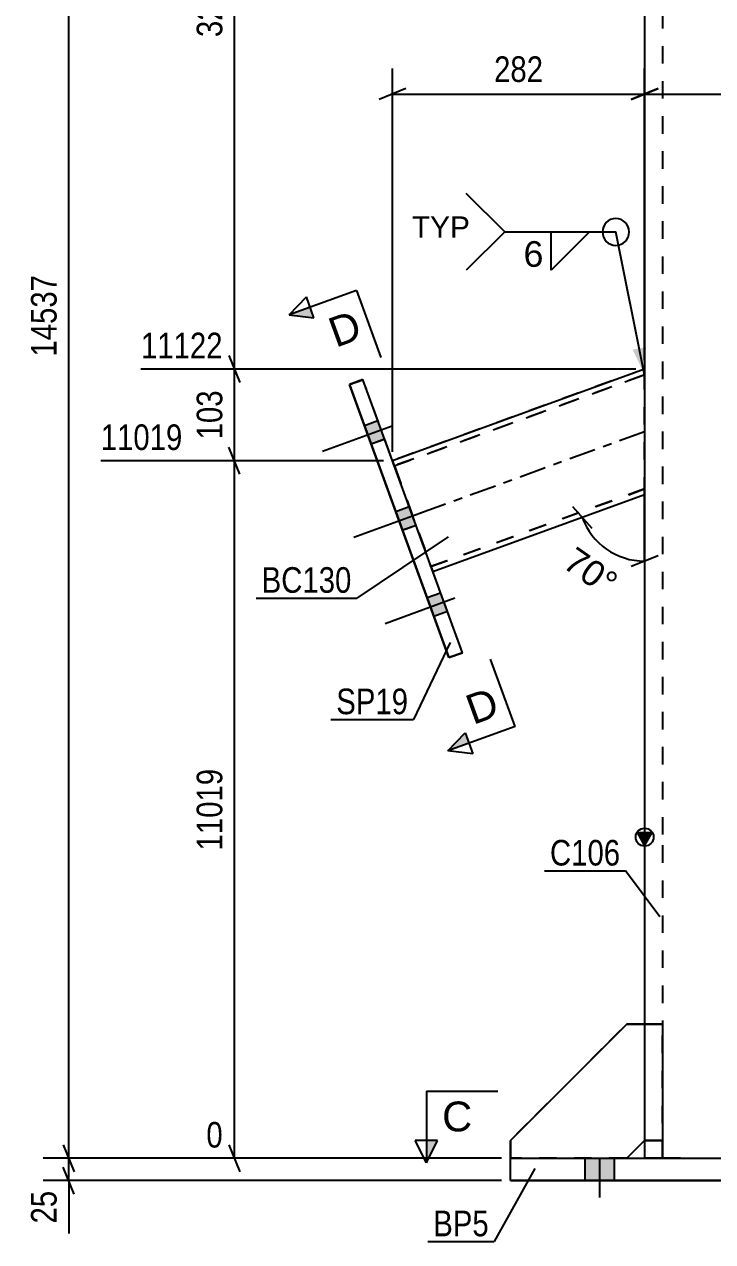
# Model space of a CAD drawing. Header units: millimetres. Extents: x -132 to 462, y -157 to 263.
# Drawn here: x 101.2 to 178.2, y -9.3 to 126.8 of the extents above; entities that cross this region are included whole.
import ezdxf

# ---------------------------------------------------------------- set-up
doc = ezdxf.new("R2010")
doc.units = ezdxf.units.MM
doc.linetypes.add('DXK_LINE_DOT2', pattern=[3.9198, 1.9599, -1.9599])
doc.linetypes.add('DXK_LINE_DOT3', pattern=[5.9187, 2.979, -0.9799, 0.9799, -0.9799])
doc.styles.add('Arial', font='ARIAL.TTF', dxfattribs={"height": 0.2})
doc.styles.add('Arial Narrow', font='ARIALN.TTF', dxfattribs={"height": 0.2})

# ---------------------------------------------------------------- blocks, each defined once
blk = doc.blocks.new('Part-339278202-2105 - 2097')
at = {"color": 7, "linetype": 'DXK_LINE_DOT2'}
for p, q in [((155.56, 1.99), (168.56, 14.99)), ((168.56, 14.99), (155.56, 1.99)), ((168.56, 14.99), (170.56, 14.99)), ((168.56, 14.99), (168.56, 14.99)), ((170.56, 14.99), (168.56, 14.99)), ((170.56, 14.99), (170.56, 1.99)), ((155.56, -0.01), (155.56, 1.99)), ((170.56, 1.99), (168.56, -0.01)), ((168.56, -0.01), (155.56, -0.01)), ((155.56, -0.01), (168.56, -0.01)), ((168.56, -0.01), (168.58, 0)), ((168.56, -0.01), (168.56, -0.01))]:
    blk.add_line(p, q, dxfattribs=at)
at = {"color": 2, "linetype": 'Continuous'}
blk.add_line((168.58, 0), (170.56, 1.99), dxfattribs=at)
blk = doc.blocks.new('Part-339278202-2103 - 2097')
at = {"color": 2, "linetype": 'Continuous'}
for p, q in [((155.56, -2.51), (155.56, 0)), ((155.56, 0), (235.56, 0)), ((235.56, -2.51), (235.56, 0)), ((155.56, -2.5), (155.56, -2.51)), ((235.56, -2.5), (155.56, -2.5)), ((155.56, -2.51), (235.56, -2.51)), ((235.56, -2.5), (235.56, -2.51))]:
    blk.add_line(p, q, dxfattribs=at)
at = {"color": 7, "linetype": 'DXK_LINE_DOT2'}
blk.add_line((155.56, -0.01), (235.56, -0.01), dxfattribs=at)
blk = doc.blocks.new('Part-339278202-2104 - 2097')
at = {"color": 7, "linetype": 'DXK_LINE_DOT2'}
for p, q in [((170.56, 14.99), (170.56, -0.01)), ((172.56, 14.99), (170.56, 14.99)), ((170.56, 14.99), (172.56, 14.99)), ((172.56, -0.01), (172.56, 14.99)), ((170.56, 1.99), (172.56, 1.99)), ((172.56, 1.99), (170.56, 1.99)), ((170.56, -0.01), (170.56, 0)), ((170.56, -0.01), (170.56, -0.01)), ((170.56, -0.01), (172.56, -0.01)), ((170.56, -0.01), (172.56, -0.01)), ((172.56, -0.01), (172.56, -0.01))]:
    blk.add_line(p, q, dxfattribs=at)
blk = doc.blocks.new('Part-339278202-2172 - 2097')
at = {"linetype": 'Continuous'}
blk.add_hatch(color=2, dxfattribs=at).paths.add_polyline_path([(170.56, 35.02), (169.76, 36.42), (171.36, 36.42)])
at = {"color": 2, "linetype": 'Continuous'}
for p, q in [((170.56, 128.32), (170.56, 36)), ((170.56, 35.02), (169.76, 36.42)), ((169.76, 36.42), (171.36, 36.42)), ((171.36, 36.42), (170.56, 35.02)), ((170.56, 35), (170.56, 15))]:
    blk.add_line(p, q, dxfattribs=at)
at = {"color": 7, "linetype": 'DXK_LINE_DOT2'}
for p, q in [((172.56, 128.32), (172.56, 36)), ((172.56, 35), (172.56, 0)), ((170.56, 15), (170.56, -0.01)), ((170.56, -0.01), (170.56, 0)), ((170.87, 0), (170.56, 0)), ((170.56, -0.01), (170.87, -0.01)), ((171.74, 0), (170.87, 0)), ((170.87, -0.01), (171.74, -0.01)), ((173.03, 0), (171.74, 0)), ((171.74, -0.01), (173.03, -0.01)), ((172.56, -0.01), (172.56, 0)), ((172.56, -0.01), (172.56, 0)), ((172.56, 0), (172.72, 0)), ((172.72, -0.01), (172.56, -0.01)), ((172.72, 0), (173.15, 0)), ((173.15, -0.01), (172.72, -0.01)), ((174.56, 0), (173.03, 0)), ((173.03, -0.01), (174.56, -0.01)), ((173.15, 0), (173.8, 0)), ((173.8, -0.01), (173.15, -0.01)), ((173.8, 0), (174.56, 0)), ((174.56, -0.01), (173.8, -0.01)), ((174.56, 0), (216.56, 0)), ((174.56, 0), (216.56, 0)), ((174.56, -0.01), (216.56, -0.01)), ((174.56, -0.01), (216.56, -0.01))]:
    blk.add_line(p, q, dxfattribs=at)
at = {"color": 2, "linetype": 'Continuous'}
blk.add_circle((170.56, 35.92), 1, dxfattribs=at)
blk = doc.blocks.new('Part-339278202-2108 - 2097')
at = {"color": 2, "linetype": 'Continuous'}
for p, q in [((170.56, 15), (170.56, 15)), ((172.56, 15), (170.56, 15)), ((170.56, 15), (170.56, 0)), ((172.56, 15), (172.56, 15)), ((172.56, 15), (172.56, 0)), ((172.56, 2), (170.56, 2)), ((170.56, 0), (172.56, 0))]:
    blk.add_line(p, q, dxfattribs=at)
at = {"color": 7, "linetype": 'DXK_LINE_DOT2'}
for p, q in [((170.56, 15), (172.56, 15)), ((170.56, 2), (172.56, 2)), ((170.56, 2), (170.56, 0)), ((172.56, 2), (172.56, 0)), ((170.56, 0), (170.56, 0)), ((172.56, 0), (172.56, 0)), ((172.56, 0), (170.56, 0))]:
    blk.add_line(p, q, dxfattribs=at)
blk = doc.blocks.new('Part-339278202-2109 - 2097')
at = {"color": 2, "linetype": 'Continuous'}
for p, q in [((168.56, 15), (155.56, 2)), ((168.56, 15), (168.56, 15)), ((170.56, 15), (168.56, 15)), ((155.56, 2), (155.56, 2)), ((155.56, 2), (155.56, 0)), ((168.57, 0), (170.56, 2))]:
    blk.add_line(p, q, dxfattribs=at)
at = {"color": 7, "linetype": 'DXK_LINE_DOT2'}
for p, q in [((155.56, 2), (168.56, 15)), ((168.56, 15), (170.56, 15)), ((170.56, 15), (170.56, 2)), ((170.56, 2), (168.56, 0)), ((168.56, 0), (155.56, 0)), ((155.56, 0), (168.56, 0)), ((155.56, 0), (155.56, 0)), ((168.56, 0), (168.56, 0)), ((168.56, 0), (168.57, 0))]:
    blk.add_line(p, q, dxfattribs=at)
blk = doc.blocks.new('Bolt-339278202-2254 - 2097')
at = {"linetype": 'Continuous'}
for points in [[(141.5, 80.41), (140.75, 82.48), (139.24, 81.93), (140, 79.87)], [(141.5, 80.42), (140.75, 82.48), (139.24, 81.94), (140, 79.87)], [(141.5, 80.42), (140.75, 82.48), (139.24, 81.94), (140, 79.87)], [(145.01, 70.78), (144.25, 72.85), (142.75, 72.3), (143.5, 70.23)], [(145.01, 70.79), (144.25, 72.85), (142.75, 72.31), (143.5, 70.24)], [(148.51, 61.15), (147.76, 63.22), (146.26, 62.67), (147.01, 60.6)], [(148.51, 61.15), (147.76, 63.22), (146.26, 62.67), (147.01, 60.6)], [(148.51, 61.15), (147.76, 63.22), (146.26, 62.67), (147.01, 60.61)]]:
    blk.add_hatch(color=1, dxfattribs=at).paths.add_polyline_path(points)
at = {"color": 1, "linetype": 'Continuous'}
for p, q in [((142.35, 81.9), (134.55, 79.06)), ((142.35, 81.89), (134.55, 79.05)), ((142.35, 81.89), (134.55, 79.06)), ((140.75, 82.48), (139.24, 81.93)), ((140.75, 82.48), (139.24, 81.94)), ((140.75, 82.48), (139.24, 81.94)), ((141.5, 80.42), (140, 79.87)), ((141.5, 80.42), (140, 79.87)), ((141.5, 80.41), (140, 79.87)), ((145.85, 72.26), (138.05, 69.42)), ((145.85, 72.26), (138.05, 69.43)), ((144.25, 72.85), (142.75, 72.3)), ((144.25, 72.85), (142.75, 72.31)), ((145.01, 70.79), (143.5, 70.24)), ((145.01, 70.78), (143.5, 70.23)), ((147.76, 63.22), (146.26, 62.67)), ((147.76, 63.22), (146.26, 62.67)), ((147.76, 63.22), (146.26, 62.67)), ((149.36, 62.63), (141.56, 59.79)), ((149.36, 62.63), (141.56, 59.79)), ((149.36, 62.63), (141.56, 59.79)), ((148.51, 61.15), (147.01, 60.6)), ((148.51, 61.15), (147.01, 60.6)), ((148.51, 61.15), (147.01, 60.61))]:
    blk.add_line(p, q, dxfattribs=at)
blk = doc.blocks.new('Part-339278202-2243 - 2097')
at = {"color": 2, "linetype": 'Continuous'}
for p, q in [((170.56, 88.28), (142.37, 78.02)), ((146.89, 65.62), (170.56, 74.23)), ((146.89, 65.62), (170.56, 74.23))]:
    blk.add_line(p, q, dxfattribs=at)
at = {"color": 7, "linetype": 'DXK_LINE_DOT2'}
for p, q in [((170.56, 88.28), (142.37, 78.02)), ((142.58, 77.46), (170.56, 87.64)), ((170.56, 87.64), (142.58, 77.45)), ((170.56, 74.23), (170.56, 88.28)), ((142.37, 78.02), (142.37, 78.02)), ((142.37, 78.02), (142.4, 77.93)), ((142.4, 77.93), (142.37, 78.02)), ((142.4, 77.93), (142.49, 77.69)), ((142.49, 77.69), (142.4, 77.93)), ((142.49, 77.69), (142.63, 77.32)), ((142.63, 77.32), (142.49, 77.69)), ((142.58, 77.45), (142.58, 77.46)), ((142.58, 77.46), (142.59, 77.41)), ((142.59, 77.41), (142.58, 77.45)), ((142.64, 77.29), (142.59, 77.41)), ((142.59, 77.41), (142.64, 77.29)), ((142.63, 77.32), (146.63, 66.31)), ((142.63, 77.32), (146.67, 66.22)), ((142.64, 77.29), (146.56, 66.53)), ((142.64, 77.29), (146.62, 66.35)), ((146.68, 66.18), (170.56, 74.87)), ((170.56, 74.87), (146.68, 66.18)), ((146.62, 66.34), (146.56, 66.53)), ((146.62, 66.35), (146.67, 66.22)), ((146.67, 66.22), (146.62, 66.34)), ((146.77, 65.95), (146.63, 66.31)), ((146.67, 66.22), (146.68, 66.18)), ((146.68, 66.18), (146.67, 66.22)), ((146.67, 66.22), (146.77, 65.94)), ((146.68, 66.18), (146.68, 66.18)), ((146.86, 65.7), (146.77, 65.95)), ((146.77, 65.94), (146.86, 65.7)), ((146.86, 65.7), (146.89, 65.61)), ((146.89, 65.62), (146.86, 65.7)), ((146.89, 65.61), (146.89, 65.62)), ((146.89, 65.61), (146.89, 65.62))]:
    blk.add_line(p, q, dxfattribs=at)
at = {"color": 7, "linetype": 'DXK_LINE_DOT3'}
blk.add_line((170.56, 81.26), (144.63, 71.82), dxfattribs=at)
blk = doc.blocks.new('Bolt-339278202-2179 - 2097')
at = {"linetype": 'Continuous'}
for points in [[(163.91, -2.5), (167.21, -2.5), (167.21, 0), (163.91, 0)], [(163.91, -2.51), (167.21, -2.51), (167.21, -0.01), (163.91, -0.01)], [(163.91, -2.51), (167.21, -2.51), (167.21, -0.01), (163.91, -0.01)], [(163.91, -2.51), (167.21, -2.51), (167.21, -0.01), (163.91, -0.01)], [(183.91, -2.5), (187.21, -2.5), (187.21, 0), (183.91, 0)], [(183.91, -2.51), (187.21, -2.51), (187.21, -0.01), (183.91, -0.01)], [(203.91, -2.5), (207.21, -2.5), (207.21, 0), (203.91, 0)], [(203.91, -2.51), (207.21, -2.51), (207.21, -0.01), (203.91, -0.01)], [(223.91, -2.5), (227.21, -2.5), (227.21, 0), (223.91, 0)], [(223.91, -2.51), (227.21, -2.51), (227.21, -0.01), (223.91, -0.01)], [(223.91, -2.51), (227.21, -2.51), (227.21, -0.01), (223.91, -0.01)], [(223.91, -2.51), (227.21, -2.51), (227.21, -0.01), (223.91, -0.01)]]:
    blk.add_hatch(color=1, dxfattribs=at).paths.add_polyline_path(points)
at = {"color": 1, "linetype": 'Continuous'}
for p, q in [((163.91, -2.5), (163.91, 0)), ((163.91, -2.51), (163.91, -0.01)), ((163.91, -2.51), (163.91, -0.01)), ((163.91, -2.51), (163.91, -0.01)), ((165.56, -4.4), (165.56, 0)), ((165.56, -4.41), (165.56, -0.01)), ((165.56, -4.41), (165.56, -0.01)), ((165.56, -4.41), (165.56, -0.01)), ((167.21, -2.5), (167.21, 0)), ((167.21, -2.51), (167.21, -0.01)), ((167.21, -2.51), (167.21, -0.01)), ((167.21, -2.51), (167.21, -0.01)), ((183.91, -2.5), (183.91, 0)), ((183.91, -2.51), (183.91, -0.01)), ((185.56, -4.4), (185.56, 0)), ((185.56, -4.41), (185.56, -0.01)), ((187.21, -2.5), (187.21, 0)), ((187.21, -2.51), (187.21, -0.01)), ((203.91, -2.5), (203.91, 0)), ((203.91, -2.51), (203.91, -0.01)), ((205.56, -4.4), (205.56, 0)), ((205.56, -4.41), (205.56, -0.01)), ((207.21, -2.5), (207.21, 0)), ((207.21, -2.51), (207.21, -0.01)), ((223.91, -2.5), (223.91, 0)), ((223.91, -2.51), (223.91, -0.01)), ((223.91, -2.51), (223.91, -0.01)), ((223.91, -2.51), (223.91, -0.01)), ((225.56, -4.4), (225.56, 0)), ((225.56, -4.41), (225.56, -0.01)), ((225.56, -4.41), (225.56, -0.01)), ((225.56, -4.41), (225.56, -0.01)), ((227.21, -2.5), (227.21, 0)), ((227.21, -2.51), (227.21, -0.01)), ((227.21, -2.51), (227.21, -0.01)), ((227.21, -2.51), (227.21, -0.01))]:
    blk.add_line(p, q, dxfattribs=at)
blk = doc.blocks.new('Part-339278202-2253 - 2097')
at = {"color": 2, "linetype": 'Continuous'}
for p, q in [((139.07, 87.09), (137.57, 86.54)), ((137.57, 86.54), (148.68, 56)), ((137.57, 86.54), (137.57, 86.54)), ((137.57, 86.54), (137.57, 86.54)), ((148.68, 56), (137.57, 86.54)), ((150.19, 56.55), (139.07, 87.09)), ((148.68, 56), (150.19, 56.55)), ((150.19, 56.54), (148.68, 56)), ((148.68, 56), (148.68, 56)), ((150.19, 56.55), (150.19, 56.54)), ((150.19, 56.54), (150.19, 56.55))]:
    blk.add_line(p, q, dxfattribs=at)
at = {"color": 7, "linetype": 'DXK_LINE_DOT2'}
for p in [(137.57, 86.54), (139.07, 87.09), (150.19, 56.55)]:
    blk.add_line(p, (139.07, 87.08), dxfattribs=at)
blk = doc.blocks.new('StraightDimension-339278202-2269 - 2097')
at = {"color": 7, "linetype": 'Continuous'}
for p, q in [((125.3, 76.52), (124.1, 79.52)), ((141.37, 78.02), (109.76, 78.02)), ((124.7, -0.01), (124.7, 78.02)), ((124.1, 1.49), (125.3, -1.51)), ((154.56, -0.01), (121.57, -0.01))]:
    blk.add_line(p, q, dxfattribs=at)
at = {"color": 0}
blk.add_wipeout([(123.95, 44.17), (119.75, 44.17), (119.75, 33.83), (123.95, 33.83)], dxfattribs=at)
at = {"color": 3, "style": 'Arial Narrow'}
blk.add_text('11019', height=2.863, rotation=90.0002, dxfattribs=at).set_placement((123.35, 34.43))
at = {"color": 0, "linetype": 'Continuous'}
for points in [[(119.5, 78.62), (119.5, 82.82), (109.16, 82.82), (109.16, 78.62)], [(124, 0.59), (124, 4.79), (120.97, 4.79), (120.97, 0.59)]]:
    blk.add_wipeout(points, dxfattribs=at)
at = {"color": 3, "linetype": 'Continuous', "style": 'Arial Narrow'}
for s, height, p in [('11019', 2.863, (109.76, 79.22)), ('0', 2.86, (121.57, 1.19))]:
    blk.add_text(s, height=height, dxfattribs=at).set_placement(p)
blk = doc.blocks.new('StraightDimension-339278202-2275 - 2097')
at = {"color": 7, "linetype": 'Continuous'}
for p, q in [((124.1, 89.78), (125.3, 86.78)), ((169.56, 88.28), (114.26, 88.28)), ((124.7, 78.02), (124.7, 88.28)), ((125.3, 76.52), (124.1, 79.52)), ((141.37, 78.02), (109.76, 78.02))]:
    blk.add_line(p, q, dxfattribs=at)
at = {"color": 0, "linetype": 'Continuous'}
blk.add_wipeout([(124, 88.88), (124, 93.08), (113.66, 93.08), (113.66, 88.88)], dxfattribs=at)
at = {"color": 0}
blk.add_wipeout([(123.95, 86.49), (119.75, 86.49), (119.75, 79.81), (123.95, 79.81)], dxfattribs=at)
at = {"color": 3, "linetype": 'Continuous', "style": 'Arial Narrow'}
blk.add_text('11122', height=2.863, dxfattribs=at).set_placement((114.26, 89.48))
at = {"color": 3, "style": 'Arial Narrow'}
blk.add_text('103', height=2.863, rotation=90.0002, dxfattribs=at).set_placement((123.35, 80.41))
blk = doc.blocks.new('StraightDimension-339278202-2299 - 2097')
at = {"color": 7, "linetype": 'Continuous'}
for p, q in [((125.3, 168.34), (124.1, 171.34)), ((141.37, 169.84), (109.76, 169.84)), ((124.7, 88.28), (124.7, 169.84)), ((124.1, 89.78), (125.3, 86.78)), ((169.56, 88.28), (114.26, 88.28))]:
    blk.add_line(p, q, dxfattribs=at)
at = {"color": 0}
blk.add_wipeout([(123.95, 133.32), (119.75, 133.32), (119.75, 124.81), (123.95, 124.81)], dxfattribs=at)
at = {"color": 3, "style": 'Arial Narrow'}
blk.add_text('3229', height=2.863, rotation=90.0002, dxfattribs=at).set_placement((123.35, 125.41))
at = {"color": 0, "linetype": 'Continuous'}
blk.add_wipeout([(119.5, 170.44), (119.5, 174.64), (109.16, 174.64), (109.16, 170.44)], dxfattribs=at)
at = {"color": 3, "linetype": 'Continuous', "style": 'Arial Narrow'}
blk.add_text('14351', height=2.863, dxfattribs=at).set_placement((109.76, 171.04))
blk = doc.blocks.new('StraightDimension-339278202-2339 - 2097')
at = {"color": 7, "linetype": 'Continuous'}
for p, q in [((142.37, 79.02), (142.37, 121.89)), ((170.56, 89.28), (170.56, 121.89)), ((143.87, 119.64), (140.87, 118.44)), ((142.37, 119.04), (170.56, 119.04)), ((169.06, 118.44), (172.06, 119.64))]:
    blk.add_line(p, q, dxfattribs=at)
at = {"color": 0}
blk.add_wipeout([(159.81, 119.79), (159.81, 123.99), (153.13, 123.99), (153.13, 119.79)], dxfattribs=at)
at = {"color": 3, "style": 'Arial Narrow'}
blk.add_text('282', height=2.863, dxfattribs=at).set_placement((153.73, 120.39))
blk = doc.blocks.new('StraightDimension-339278202-2349 - 2097')
at = {"color": 7, "linetype": 'Continuous'}
for p, q in [((170.56, 89.28), (170.56, 121.89)), ((220.56, 89.28), (220.56, 121.89)), ((172.06, 119.64), (169.06, 118.44)), ((170.56, 119.04), (220.56, 119.04)), ((219.06, 118.44), (222.06, 119.64))]:
    blk.add_line(p, q, dxfattribs=at)
at = {"color": 0}
blk.add_wipeout([(198.91, 119.79), (198.91, 123.99), (192.22, 123.99), (192.22, 119.79)], dxfattribs=at)
at = {"color": 3, "style": 'Arial Narrow'}
blk.add_text('500', height=2.863, dxfattribs=at).set_placement((192.82, 120.39))
blk = doc.blocks.new('StraightDimension-339278202-9807 - 2097')
at = {"color": 7, "linetype": 'Continuous'}
for p, q in [((106.18, -0.01), (106.18, 188.5)), ((105.58, 1.49), (106.78, -1.51)), ((154.56, -0.01), (103.33, -0.01))]:
    blk.add_line(p, q, dxfattribs=at)
at = {"color": 0}
blk.add_wipeout([(105.43, 99.41), (101.23, 99.41), (101.23, 89.07), (105.43, 89.07)], dxfattribs=at)
at = {"color": 3, "style": 'Arial Narrow'}
blk.add_text('14537', height=2.863, rotation=90.0002, dxfattribs=at).set_placement((104.83, 89.67))
blk = doc.blocks.new('StraightDimension-339278202-9808 - 2097')
at = {"color": 7, "linetype": 'Continuous'}
for p, q in [((105.58, 1.49), (106.78, -1.51)), ((154.56, -0.01), (103.33, -0.01)), ((106.78, -4.01), (105.58, -1.01)), ((106.18, -2.51), (106.18, -0.01)), ((154.56, -2.51), (103.33, -2.51)), ((106.18, -2.51), (106.18, -8.42)), ((106.18, -2.51), (106.18, -8.42))]:
    blk.add_line(p, q, dxfattribs=at)
at = {"color": 0}
blk.add_wipeout([(105.43, -3.04), (101.23, -3.04), (101.23, -7.9), (105.43, -7.9)], dxfattribs=at)
at = {"color": 3, "style": 'Arial Narrow'}
blk.add_text('25', height=2.863, rotation=90.0002, dxfattribs=at).set_placement((104.83, -7.3))
blk = doc.blocks.new('AngleDimension-339278202-10515 - 2097')
at = {"color": 7, "linetype": 'Continuous'}
for p, q in [((163.58, 71.69), (170.56, 74.23)), ((170.56, 66.8), (170.56, 74.23)), ((162.5, 72.89), (164.65, 70.48)), ((170.56, 73.23), (170.56, 66.8)), ((172.06, 67.4), (169.06, 66.2))]:
    blk.add_line(p, q, dxfattribs=at)
blk.add_arc((170.56, 74.23), 7.44, 200, 270, dxfattribs=at)
at = {"color": 0}
blk.add_wipeout([(166.34, 61.89), (168.75, 65.33), (162.81, 69.48), (160.41, 66.04)], dxfattribs=at)
at = {"color": 3, "style": 'Arial'}
blk.add_text('70°', height=2.865, rotation=-35.002, dxfattribs=at).set_placement((161.24, 66.19))
blk = doc.blocks.new('Mark-339278202-2099 - 2097')
at = {"color": 0}
blk.add_wipeout([(153.14, -8.73), (153.14, -5.73), (146.93, -5.73), (146.93, -8.73)], dxfattribs=at)
blk.add_wipeout([(153.14, -8.73), (153.14, -5.73), (146.93, -5.73), (146.93, -8.73)], dxfattribs=at)
at = {"color": 30, "linetype": 'Continuous'}
for p in [(158.3, -1.15), (146.33, -9.33)]:
    blk.add_line(p, (153.74, -9.33), dxfattribs=at)
at = {"color": 3, "style": 'Arial Narrow'}
blk.add_text('BP5', height=2.863, dxfattribs=at).set_placement((146.93, -8.73))
blk = doc.blocks.new('Mark-339278202-2168 - 2097')
at = {"color": 0}
blk.add_wipeout([(167.83, 32.74), (167.83, 35.74), (159.98, 35.74), (159.98, 32.74)], dxfattribs=at)
blk.add_wipeout([(167.83, 32.74), (167.83, 35.74), (159.98, 35.74), (159.98, 32.74)], dxfattribs=at)
at = {"color": 30, "linetype": 'Continuous'}
for p in [(159.38, 32.14), (172.26, 26.99)]:
    blk.add_line(p, (168.43, 32.14), dxfattribs=at)
at = {"color": 3, "style": 'Arial Narrow'}
blk.add_text('C106', height=2.863, dxfattribs=at).set_placement((159.98, 32.74))
blk = doc.blocks.new('SectionMark-339278202-2544 - 2097')
at = {"linetype": 'Continuous'}
for points in [[(133.17, 95.19), (133.6, 94.01), (130.82, 94.33)], [(150.49, 47.59), (150.91, 46.42), (148.56, 45.56)]]:
    blk.add_hatch(color=6, dxfattribs=at).paths.add_polyline_path(points)
at = {"color": 6, "linetype": 'Continuous'}
for p, q in [((130.82, 94.33), (132.75, 96.36)), ((133.6, 94.01), (132.75, 96.36)), ((130.82, 94.33), (133.6, 94.01)), ((148.56, 45.56), (150.49, 47.59)), ((150.49, 47.59), (151.34, 45.24)), ((151.34, 45.24), (148.56, 45.56))]:
    blk.add_line(p, q, dxfattribs=at)
at = {"color": 0, "linetype": 'Continuous'}
for points in [[(139.2, 91.79), (138, 95.08), (134.83, 93.93), (136.03, 90.64)], [(154.54, 49.6), (153.35, 52.89), (150.18, 51.74), (151.38, 48.45)]]:
    blk.add_wipeout(points, dxfattribs=at)
at = {"color": 6, "linetype": 'Continuous'}
for p, q in [((138.34, 97.07), (130.82, 94.33)), ((138.34, 97.07), (141.08, 89.55)), ((156.08, 48.3), (153.35, 55.82)), ((156.08, 48.3), (148.56, 45.56))]:
    blk.add_line(p, q, dxfattribs=at)
at = {"color": 3, "linetype": 'Continuous', "style": 'Arial'}
for p in [(136.03, 90.64), (151.38, 48.45)]:
    blk.add_text('D', height=3.34, rotation=19.9905, dxfattribs=at).set_placement(p)
blk = doc.blocks.new('Mark-339278202-2239 - 2097')
at = {"color": 0}
blk.add_wipeout([(137.8, 63.25), (137.8, 66.25), (127.75, 66.25), (127.75, 63.25)], dxfattribs=at)
blk.add_wipeout([(137.8, 63.25), (137.8, 66.25), (127.75, 66.25), (127.75, 63.25)], dxfattribs=at)
at = {"color": 30, "linetype": 'Continuous'}
for p in [(148.61, 69.52), (127.15, 62.65)]:
    blk.add_line(p, (138.4, 62.65), dxfattribs=at)
at = {"color": 3, "style": 'Arial Narrow'}
blk.add_text('BC130', height=2.863, dxfattribs=at).set_placement((127.75, 63.25))
blk = doc.blocks.new('Mark-339278202-2249 - 2097')
at = {"color": 0}
blk.add_wipeout([(144.13, 49.67), (144.13, 52.67), (136.09, 52.67), (136.09, 49.67)], dxfattribs=at)
blk.add_wipeout([(144.13, 49.67), (144.13, 52.67), (136.09, 52.67), (136.09, 49.67)], dxfattribs=at)
at = {"color": 30, "linetype": 'Continuous'}
for p in [(148.84, 57.69), (135.49, 49.07)]:
    blk.add_line(p, (144.73, 49.07), dxfattribs=at)
at = {"color": 3, "style": 'Arial Narrow'}
blk.add_text('SP19', height=2.863, dxfattribs=at).set_placement((136.09, 49.67))
blk = doc.blocks.new('SectionMark-339278202-2574 - 2097')
at = {"linetype": 'Continuous'}
for points in [[(146.17, 2), (147.42, 2), (146.17, -0.5)], [(239.57, 2), (240.82, 2), (240.82, -0.5)]]:
    blk.add_hatch(color=6, dxfattribs=at).paths.add_polyline_path(points)
at = {"color": 6, "linetype": 'Continuous'}
for p, q in [((146.17, 7.5), (154.17, 7.5)), ((146.17, 7.5), (146.17, -0.5)), ((240.82, 7.5), (232.82, 7.5)), ((240.82, 7.5), (240.82, -0.5)), ((146.17, -0.5), (144.92, 2)), ((147.42, 2), (144.92, 2)), ((146.17, -0.5), (147.42, 2)), ((239.57, 2), (242.07, 2)), ((240.82, -0.5), (239.57, 2)), ((242.07, 2), (240.82, -0.5))]:
    blk.add_line(p, q, dxfattribs=at)
at = {"color": 0, "linetype": 'Continuous'}
for points in [[(151.29, 3), (151.29, 6.5), (147.92, 6.5), (147.92, 3)], [(239.07, 3), (239.07, 6.5), (235.7, 6.5), (235.7, 3)]]:
    blk.add_wipeout(points, dxfattribs=at)
at = {"color": 3, "linetype": 'Continuous', "style": 'Arial'}
for p in [(147.92, 3), (235.7, 3)]:
    blk.add_text('C', height=3.34, dxfattribs=at).set_placement(p)
blk = doc.blocks.new('WeldMark-339278202-2580 - 2097')
at = {"linetype": 'Continuous'}
blk.add_hatch(color=30, dxfattribs=at).paths.add_polyline_path([(170.71, 90.73), (170.56, 87.64), (169.23, 90.44)])
at = {"color": 3, "linetype": 'Continuous'}
for p, q in [((154.92, 103.61), (150.63, 107.9)), ((154.92, 103.61), (150.63, 99.33)), ((160.1, 103.61), (164.38, 103.61))]:
    blk.add_line(p, q, dxfattribs=at)
at = {"color": 30, "linetype": 'Continuous'}
for p in [(154.92, 103.61), (170.56, 87.64)]:
    blk.add_line(p, (167.34, 103.61), dxfattribs=at)
at = {"color": 3, "linetype": 'Continuous'}
for start, end in [(90, 270), (270, 90)]:
    blk.add_arc((167.34, 103.61), 1.5, start, end, dxfattribs=at)
at = {"color": 0}
blk.add_wipeout([(159.44, 99.51), (159.44, 102.91), (156.82, 102.91), (156.82, 99.51)], dxfattribs=at)
at = {"color": 3, "linetype": 'Continuous'}
for p, q in [((164.38, 103.61), (160.1, 99.33)), ((160.1, 99.33), (160.1, 103.61))]:
    blk.add_line(p, q, dxfattribs=at)
at = {"color": 3, "style": 'Arial'}
blk.add_text('6', height=2.87, dxfattribs=at).set_placement((157.02, 99.71))
at = {"color": 0, "linetype": 'Continuous'}
blk.add_wipeout([(151.02, 102.96), (151.02, 105.46), (144.54, 105.46), (144.54, 102.96)], dxfattribs=at)
blk.add_wipeout([(151.02, 102.96), (151.02, 105.46), (144.54, 105.46), (144.54, 102.96)], dxfattribs=at)
at = {"color": 3, "linetype": 'Continuous', "style": 'Arial'}
blk.add_text('TYP', height=2.388, dxfattribs=at).set_placement((144.54, 102.96))

msp = doc.modelspace()

# ---------------------------------------------------------------- block references
for name in ['Part-339278202-2172 - 2097', 'Part-339278202-2243 - 2097', 'Part-339278202-2253 - 2097', 'Bolt-339278202-2254 - 2097', 'Part-339278202-2109 - 2097', 'Part-339278202-2105 - 2097', 'Part-339278202-2108 - 2097', 'Part-339278202-2104 - 2097', 'Part-339278202-2103 - 2097', 'Bolt-339278202-2179 - 2097']:
    msp.add_blockref(name, (0, 0))

# ---------------------------------------------------------------- next in the draw order: block references
msp.add_blockref('StraightDimension-339278202-2269 - 2097', (0, 0))

# ---------------------------------------------------------------- next in the draw order: block references
msp.add_blockref('StraightDimension-339278202-2275 - 2097', (0, 0))

# ---------------------------------------------------------------- next in the draw order: block references
msp.add_blockref('StraightDimension-339278202-2299 - 2097', (0, 0))

# ---------------------------------------------------------------- next in the draw order: block references
msp.add_blockref('StraightDimension-339278202-2339 - 2097', (0, 0))

# ---------------------------------------------------------------- next in the draw order: block references
msp.add_blockref('StraightDimension-339278202-2349 - 2097', (0, 0))

# ---------------------------------------------------------------- next in the draw order: block references
msp.add_blockref('StraightDimension-339278202-9807 - 2097', (0, 0))

# ---------------------------------------------------------------- next in the draw order: block references
for name in ['SectionMark-339278202-2544 - 2097', 'AngleDimension-339278202-10515 - 2097', 'Mark-339278202-2168 - 2097', 'StraightDimension-339278202-9808 - 2097']:
    msp.add_blockref(name, (0, 0))

# ---------------------------------------------------------------- next in the draw order: block references
for name in ['WeldMark-339278202-2580 - 2097', 'Mark-339278202-2239 - 2097', 'Mark-339278202-2249 - 2097', 'Mark-339278202-2099 - 2097']:
    msp.add_blockref(name, (0, 0))

# ---------------------------------------------------------------- next in the draw order: block references
msp.add_blockref('SectionMark-339278202-2574 - 2097', (0, 0))

doc.saveas('drawing.dxf')
